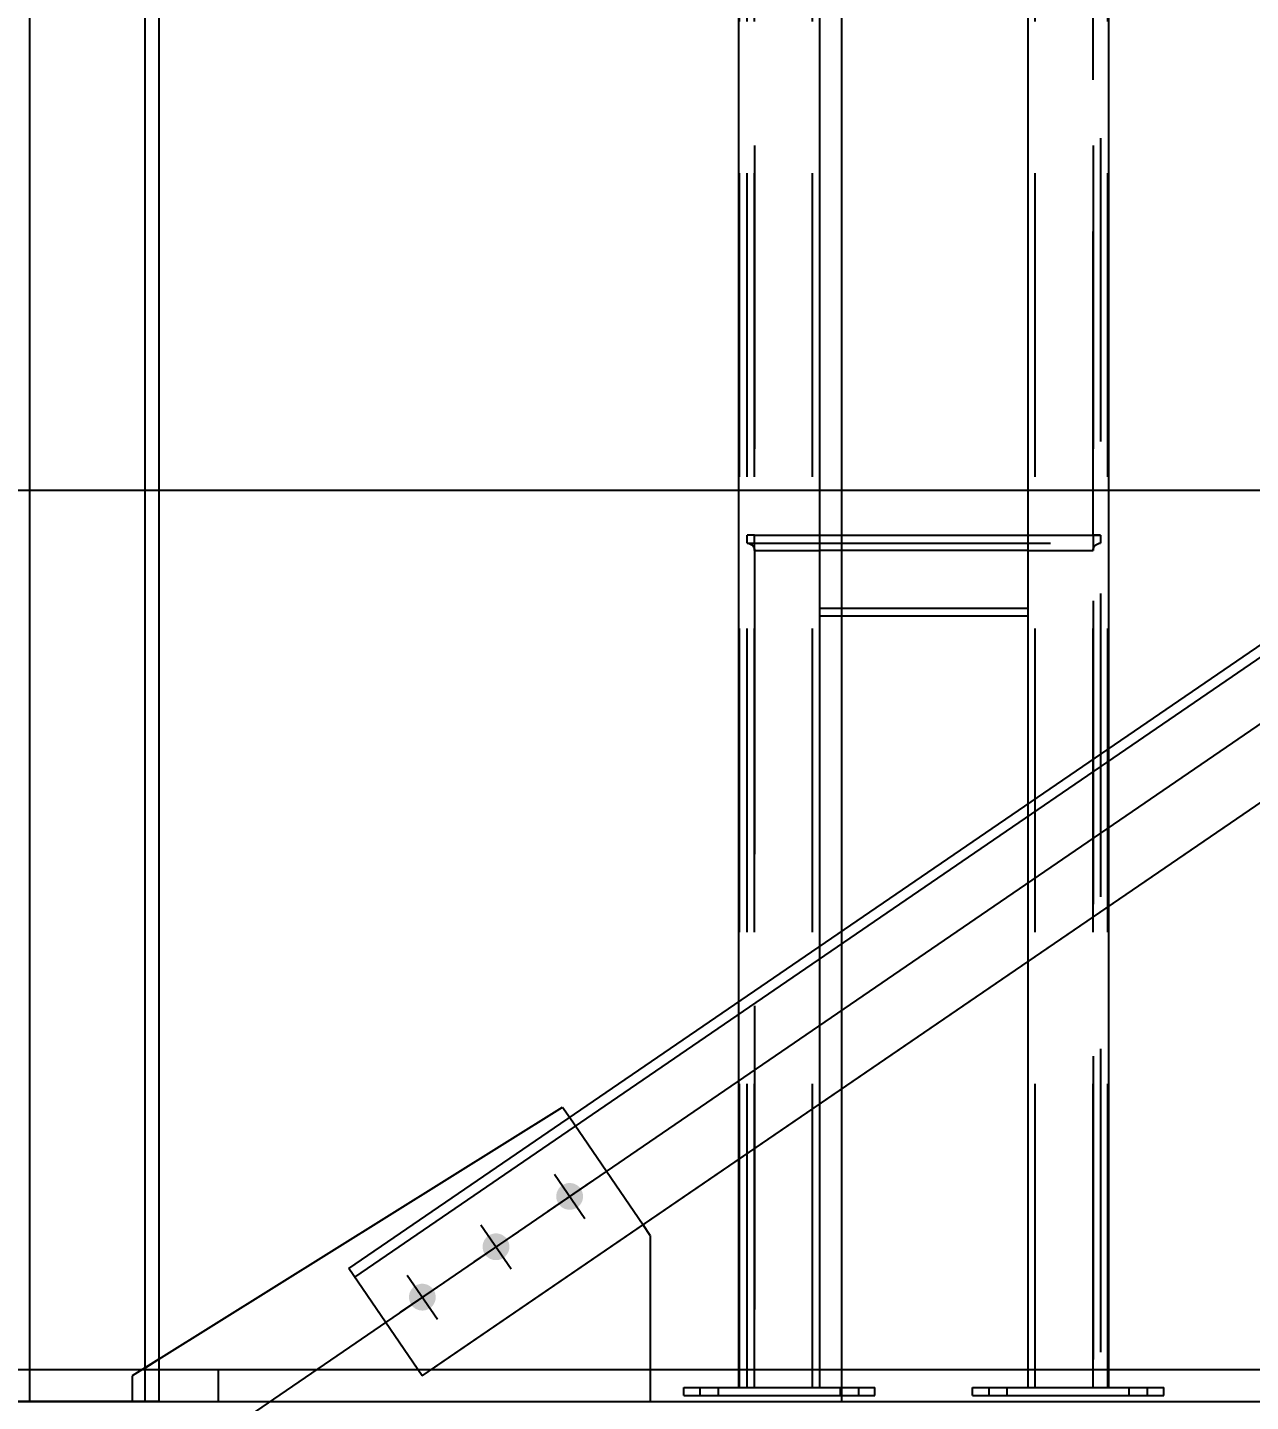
# Model space of a CAD drawing. Header units: metres. Extents: x 0 to 63075, y 0 to 44550.
# Drawn here: x 38528 to 39487, y 14935 to 16013 of the extents above; entities that cross this region are included whole.
import ezdxf

# ---------------------------------------------------------------- set-up
doc = ezdxf.new("R2010")
doc.units = ezdxf.units.M
doc.header["$LTSCALE"] = 75
doc.linetypes.add('HIDDEN2', pattern=[4.7625, 3.175, -1.5875])
for name, color, linetype in [('SDM', 7, 'Continuous'), ('SL1', 8, 'Continuous'), ('SL4', 4, 'Continuous'), ('ST1', 7, 'HIDDEN2')]:
    doc.layers.add(name, color=color, linetype=linetype)
doc.styles.add('ROMANS', font='ROMANS.SHX')
doc.dimstyles.new('75___1-75', dxfattribs={"dimscale": 75, "dimtxt": 2.5, "dimasz": 2, "dimexe": 1.5, "dimexo": 1, "dimgap": 0.5, "dimtad": 1, "dimdec": 0, "dimzin": 12, "dimtxsty": 'ROMANS', "dimcen": 0, "dimclrd": 256, "dimclre": 256, "dimclrt": 3, "dimazin": 3, "dimtfac": 1, "dimtdec": 0, "dimtmove": 0, "dimatfit": 0, "dimfxl": 1, "dimlwd": -1, "dimlwe": -1, "dimarcsym": 0})

# ---------------------------------------------------------------- blocks, each defined once
blk = doc.blocks.new('A$C0cd42728')
at = {"layer": 'SL1'}
for points in [[(2117, 4324), (2116.2, 4323.3), (2115.5, 4322.6), (2114.9, 4321.7), (2114.4, 4320.8), (2114, 4319.9), (2113.6, 4318.9), (2113.4, 4317.9), (2113.3, 4316.9), (2113.2, 4315.9), (2113.3, 4314.8), (2113.4, 4313.8), (2113.7, 4312.8), (2114.1, 4311.9), (2114.5, 4310.9), (2115, 4310.1), (2115.7, 4309.2), (2116.4, 4308.5), (2117.1, 4307.8), (2118, 4307.2), (2118.9, 4306.7), (2119.8, 4306.2), (2120.8, 4305.9), (2121.8, 4305.7), (2122.8, 4305.5), (2123.8, 4305.5), (2124.9, 4305.5), (2125.9, 4305.7), (2126.9, 4306), (2127.8, 4306.3), (2128.8, 4306.8), (2129.6, 4307.3), (2130.5, 4307.9), (2131.2, 4308.6), (2131.9, 4309.4), (2132.5, 4310.2), (2133, 4311.1), (2133.5, 4312.1), (2133.8, 4313), (2134, 4314), (2134.2, 4315.1), (2134.2, 4316.1), (2134.2, 4317.1), (2134, 4318.1), (2133.7, 4319.1), (2133.4, 4320.1), (2132.9, 4321), (2132.4, 4321.9), (2131.8, 4322.7), (2131.1, 4323.5), (2130.3, 4324.2), (2129.5, 4324.8), (2128.6, 4325.3), (2127.6, 4325.7), (2126.7, 4326.1), (2125.6, 4326.3), (2124.6, 4326.4), (2123.6, 4326.5), (2122.6, 4326.4), (2121.6, 4326.3), (2120.6, 4326), (2119.6, 4325.6), (2118.7, 4325.2), (2117.8, 4324.6)], [(2059.2, 4284.5), (2058.4, 4283.8), (2057.8, 4283), (2057.1, 4282.2), (2056.6, 4281.3), (2056.2, 4280.4), (2055.9, 4279.4), (2055.6, 4278.4), (2055.5, 4277.4), (2055.4, 4276.3), (2055.5, 4275.3), (2055.7, 4274.3), (2055.9, 4273.3), (2056.3, 4272.3), (2056.7, 4271.4), (2057.3, 4270.5), (2057.9, 4269.7), (2058.6, 4268.9), (2059.4, 4268.3), (2060.2, 4267.7), (2061.1, 4267.1), (2062, 4266.7), (2063, 4266.4), (2064, 4266.1), (2065, 4266), (2066.1, 4266), (2067.1, 4266), (2068.1, 4266.2), (2069.1, 4266.4), (2070.1, 4266.8), (2071, 4267.2), (2071.9, 4267.8), (2072.7, 4268.4), (2073.4, 4269.1), (2074.1, 4269.9), (2074.7, 4270.7), (2075.3, 4271.6), (2075.7, 4272.5), (2076, 4273.5), (2076.3, 4274.5), (2076.4, 4275.5), (2076.4, 4276.6), (2076.4, 4277.6), (2076.2, 4278.6), (2076, 4279.6), (2075.6, 4280.6), (2075.1, 4281.5), (2074.6, 4282.4), (2074, 4283.2), (2073.3, 4284), (2072.5, 4284.6), (2071.7, 4285.2), (2070.8, 4285.8), (2069.9, 4286.2), (2068.9, 4286.5), (2067.9, 4286.8), (2066.9, 4286.9), (2065.8, 4287), (2064.8, 4286.9), (2063.8, 4286.7), (2062.8, 4286.5), (2061.8, 4286.1), (2060.9, 4285.7), (2060, 4285.1)], [(2001.4, 4245), (2000.7, 4244.3), (2000, 4243.5), (1999.4, 4242.7), (1998.9, 4241.8), (1998.4, 4240.8), (1998.1, 4239.9), (1997.9, 4238.9), (1997.7, 4237.8), (1997.7, 4236.8), (1997.7, 4235.8), (1997.9, 4234.8), (1998.2, 4233.8), (1998.5, 4232.8), (1999, 4231.9), (1999.5, 4231), (2000.1, 4230.2), (2000.8, 4229.4), (2001.6, 4228.7), (2002.4, 4228.1), (2003.3, 4227.6), (2004.3, 4227.2), (2005.2, 4226.8), (2006.2, 4226.6), (2007.3, 4226.5), (2008.3, 4226.4), (2009.3, 4226.5), (2010.3, 4226.6), (2011.3, 4226.9), (2012.3, 4227.3), (2013.2, 4227.7), (2014.1, 4228.3), (2014.9, 4228.9), (2015.7, 4229.6), (2016.4, 4230.4), (2017, 4231.2), (2017.5, 4232.1), (2017.9, 4233), (2018.3, 4234), (2018.5, 4235), (2018.6, 4236), (2018.7, 4237), (2018.6, 4238.1), (2018.4, 4239.1), (2018.2, 4240.1), (2017.8, 4241), (2017.4, 4242), (2016.8, 4242.9), (2016.2, 4243.7), (2015.5, 4244.4), (2014.7, 4245.1), (2013.9, 4245.7), (2013, 4246.2), (2012.1, 4246.7), (2011.1, 4247), (2010.1, 4247.2), (2009.1, 4247.4), (2008.1, 4247.4), (2007, 4247.4), (2006, 4247.2), (2005, 4246.9), (2004, 4246.6), (2003.1, 4246.1), (2002.2, 4245.6)]]:
    blk.add_hatch(color=256, dxfattribs=at).paths.add_polyline_path(points, flags=17)
for p, q in [((1700, 9396.4), (1700, 4155.1)), ((1790.5, 9396.4), (1790.5, 4180.1)), ((1801.5, 9396.4), (1801.5, 4180.1)), ((2337.3, 4155.1), (2337.3, 5431.3)), ((3600, 5326.1), (1700, 4026.1)), ((1950.5, 4259.3), (3487.5, 5310.9)), ((1950.5, 4259.3), (3487.5, 5310.9)), ((3492, 5304.4), (1955, 4252.7)), ((3492, 5304.4), (1955, 4252.7)), ((2008.1, 4175.1), (3545.1, 5226.7)), ((2015.4, 4180.1), (3545.1, 5226.7)), ((814, 4870.1), (5303, 4870.1)), ((1801.5, 4188.2), (2118.2, 4386.1)), ((2118.2, 4386.1), (2123.8, 4377.8)), ((2123.8, 4377.8), (2181.4, 4293.7)), ((2111.9, 4333.3), (2135.6, 4298.6)), ((2141, 4327.8), (2106.4, 4304.1)), ((2054.1, 4293.8), (2077.8, 4259.1)), ((2187, 4285.4), (2181.4, 4293.7)), ((2083.3, 4288.3), (2048.6, 4264.6)), ((2187, 4285.4), (2187, 4180.1)), ((2008.1, 4175.1), (1950.5, 4259.3)), ((2004.6, 4180.1), (1950.5, 4259.3)), ((2025.5, 4248.8), (1990.8, 4225.1)), ((1996.3, 4254.3), (2020, 4219.6)), ((1801.5, 4188.2), (1780.5, 4175.1)), ((1790.5, 4181.3), (1801.5, 4188.2)), ((710, 4180.1), (5500, 4180.1)), ((1780.5, 4175.1), (1780.5, 4155.1)), ((1788.5, 4180.1), (1790.5, 4181.3)), ((1790.5, 4180.1), (1790.5, 4155.1)), ((1801.5, 4180.1), (1801.5, 4155.1)), ((1848, 4180.1), (1848, 4155.1)), ((2187, 4180.1), (2187, 4155.1)), ((710, 4155.1), (5500, 4155.1)), ((1801.5, 4155.1), (1598.5, 4155.1))]:
    blk.add_line(p, q, dxfattribs=at)
blk = doc.blocks.new('*D35')
at = {"layer": 'Defpoints', "color": 0, "transparency": 16777216}
for p in [(39078.5, 16285.4), (35975.9, 14935.4), (36614.6, 14935.4)]:
    blk.add_point(p, dxfattribs=at)
at = {"layer": 'SDM', "transparency": 16777216}
for p, q in [((39003.5, 16285.4), (36502.1, 16285.4)), ((36614.6, 16135.4), (36614.6, 15085.4)), ((36050.9, 14935.4), (36727.1, 14935.4))]:
    blk.add_line(p, q, dxfattribs=at)
for points in [[(36589.6, 16135.4), (36639.6, 16135.4), (36614.6, 16285.4)], [(36589.6, 15085.4), (36639.6, 15085.4), (36614.6, 14935.4)]]:
    blk.add_solid(points, dxfattribs=at)
at = {"layer": 'SDM', "color": 3, "transparency": 16777216, "insert": (36483.3, 15610.4), "char_height": 187.5, "attachment_point": 5, "rotation": 90, "style": 'ROMANS'}
blk.add_mtext('1350', dxfattribs=at)
blk = doc.blocks.new('*D36')
at = {"layer": 'Defpoints', "color": 0, "transparency": 16777216}
for p in [(35489.5, 16728.4), (39220.8, 16728.4), (39078.5, 16285.4)]:
    blk.add_point(p, dxfattribs=at)
at = {"layer": 'SDM', "transparency": 16777216}
for p, q in [((35489.5, 16878.4), (35489.5, 17585.6)), ((39145.8, 16728.4), (35377, 16728.4)), ((35489.5, 16285.4), (35489.5, 16728.4)), ((39003.5, 16285.4), (35377, 16285.4)), ((35489.5, 16135.4), (35489.5, 15985.4))]:
    blk.add_line(p, q, dxfattribs=at)
for points in [[(35464.5, 16878.4), (35514.5, 16878.4), (35489.5, 16728.4)], [(35464.5, 16135.4), (35514.5, 16135.4), (35489.5, 16285.4)]]:
    blk.add_solid(points, dxfattribs=at)
at = {"layer": 'SDM', "color": 3, "transparency": 16777216, "insert": (35358.2, 17307), "char_height": 187.5, "attachment_point": 5, "rotation": 90, "style": 'ROMANS'}
blk.add_mtext('443', dxfattribs=at)
blk = doc.blocks.new('A$C542b401d')
at = {"layer": 'SL4'}
for p, q in [((48, 1350), (48, 6.3)), ((338, 6.3), (338, 1350)), ((111.5, 1286.5), (111.5, 6.3)), ((274.5, 6.3), (274.5, 1286.5)), ((111.5, 675), (111.5, 611.5)), ((274.5, 675), (111.5, 675)), ((274.5, 611.5), (274.5, 675)), ((274.5, 611.5), (111.5, 611.5)), ((4.8, 0), (4.8, 6.3)), ((154.8, 6.3), (4.8, 6.3)), ((154.8, 0), (4.8, 0)), ((154.8, 0), (154.8, 6.3)), ((231.3, 0), (231.3, 6.3)), ((381.3, 6.3), (231.3, 6.3)), ((381.3, 0), (231.3, 0)), ((381.3, 0), (381.3, 6.3))]:
    blk.add_line(p, q, dxfattribs=at)
at = {"layer": 'ST1'}
for p, q in [((48.5, 6.3), (48.5, 1349.5)), ((337.5, 6.3), (337.5, 1349.5)), ((54.3, 1343.6), (54.3, 6.3)), ((60.2, 1337.8), (60.2, 6.3)), ((60.2, 675), (60.2, 1337.8)), ((325.8, 6.3), (325.8, 1337.8)), ((325.8, 1337.8), (325.8, 675)), ((331.6, 6.3), (331.6, 1343.6)), ((105.6, 6.3), (105.6, 1292.3)), ((280.4, 6.3), (280.4, 1292.3)), ((54.3, 674.5), (331.6, 674.5)), ((54.3, 675), (54.3, 668.6)), ((54.3, 675), (60.2, 675)), ((331.6, 668.6), (54.3, 668.6)), ((60.2, 675), (60.2, 662.8)), ((111.5, 675), (60.2, 675)), ((325.8, 675), (274.5, 675)), ((325.8, 662.8), (325.8, 675)), ((325.8, 675), (331.6, 675)), ((331.6, 668.6), (331.6, 675)), ((111.5, 662.8), (60.2, 662.8)), ((60.2, 6.3), (60.2, 662.8)), ((111.5, 662.8), (274.5, 662.8)), ((325.8, 662.8), (274.5, 662.8)), ((325.8, 662.8), (325.8, 6.3)), ((111.5, 617.3), (274.5, 617.3)), ((17.8, 6.3), (17.8, 0)), ((31.8, 0), (31.8, 6.3)), ((127.8, 6.3), (127.8, 0)), ((141.8, 0), (141.8, 6.3)), ((244.3, 6.3), (244.3, 0)), ((258.3, 0), (258.3, 6.3)), ((354.3, 6.3), (354.3, 0)), ((368.3, 0), (368.3, 6.3))]:
    blk.add_line(p, q, dxfattribs=at)
for centre, start, end in [((54.3, 662.8), 0, 90), ((331.6, 662.8), 90, 180)]:
    blk.add_arc(centre, 5.85, start, end, dxfattribs=at)

msp = doc.modelspace()

# ---------------------------------------------------------------- block references
at = {"layer": 'SDM'}
msp.add_blockref('A$C0cd42728', (36829.3, 10780.3), dxfattribs=at)
at = {"layer": 'SDM', "xscale": -1}
msp.add_blockref('A$C542b401d', (39423.8, 14940.1), dxfattribs=at)

# ---------------------------------------------------------------- dimensions: what is measured, and where the dimension line sits
at = {"layer": 'SDM'}
dim = msp.add_linear_dim(base=(35489.5, 16728.4), p1=(39078.5, 16285.4), p2=(39220.8, 16728.4), angle=90, dimstyle='75___1-75', dxfattribs=at)
dim.commit()
dim.dimension.update_dxf_attribs({"geometry": '*D36', "text_midpoint": (35358.2, 17307)})
dim = msp.add_linear_dim(base=(36614.6, 14935.4), p1=(39078.5, 16285.4), p2=(35975.9, 14935.4), angle=90, dimstyle='75___1-75', dxfattribs=at)
dim.commit()
dim.dimension.update_dxf_attribs({"geometry": '*D35', "text_midpoint": (36614.6, 15610.4), "dimtype": 160})

doc.saveas('drawing.dxf')
